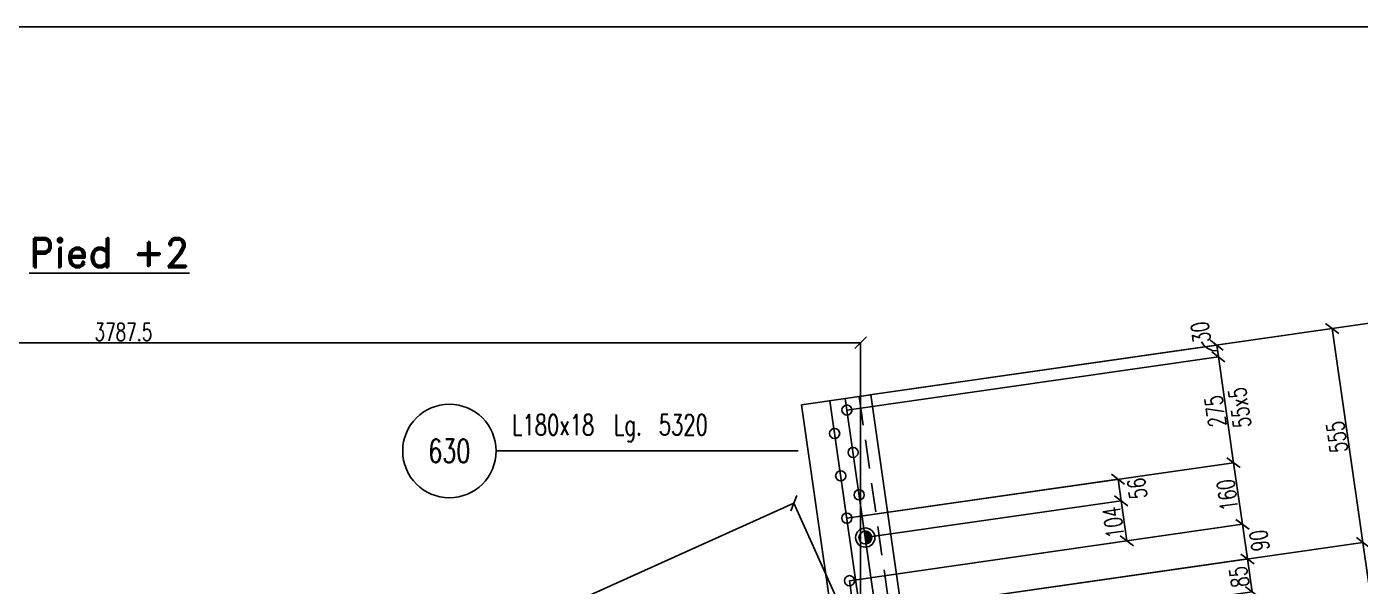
# Model space of a CAD drawing. Extents: x 72871 to 85036, y -56371 to -47761.
# Drawn here: x 77376 to 80802, y -49199 to -47761 of the extents above; entities that cross this region are included whole.
import ezdxf
from ezdxf.enums import TextEntityAlignment as Align

# ---------------------------------------------------------------- set-up
doc = ezdxf.new("R2010")
doc.units = 0
doc.header["$LTSCALE"] = 150
doc.header["$MEASUREMENT"] = 0
doc.linetypes.add('DASHED', pattern=[0.75, 0.5, -0.25])
doc.layers.get('0').update_dxf_attribs({"linetype": 'CONTINUOUS'})
for name, color, linetype in [('ASSI', 3, 'CONTINUOUS'), ('BOLLINI_1', 7, 'CONTINUOUS'), ('FORI', 2, 'CONTINUOUS'), ('LINEA_ANG', 2, 'CONTINUOUS'), ('LS', 7, 'CONTINUOUS'), ('QT_MPR', 7, 'CONTINUOUS'), ('QT_MSP', 7, 'CONTINUOUS'), ('TRAT-Y', 7, 'DASHED')]:
    doc.layers.add(name, color=color, linetype=linetype)
doc.styles.add('QUOTE', font='ROMANS8.SHX', dxfattribs={"width": 0.7})
doc.styles.add('RD', font='ROMAND8.SHX', dxfattribs={"width": 0.7})
doc.styles.add('RQL', font='ROMANS8.SHX', dxfattribs={"width": 0.7})
doc.styles.add('RS', font='ROMANS8.shx', dxfattribs={"width": 0.7})
doc.styles.get("Standard").update_dxf_attribs({"font": 'ROMANS8.SHX', "width": 0.7})
doc.dimstyles.new('TRATTO', dxfattribs={"dimscale": 0, "dimtxt": 45, "dimasz": 30, "dimexe": 0, "dimexo": 0, "dimgap": 5, "dimtad": 1, "dimrnd": 0.5, "dimdsep": 46, "dimtxsty": 'RS', "dimblk1": 'OBLIQUE', "dimblk2": 'OBLIQUE', "dimsah": 1, "dimcen": 0.09, "dimclrd": 2, "dimclre": 2, "dimclrt": 7, "dimadec": 0, "dimazin": 0, "dimtfac": 1, "dimtix": 1, "dimtmove": 2, "dimatfit": 3, "dimfxl": 1, "dimtolj": 1, "dimtzin": 0, "dimarcsym": 0})

# ---------------------------------------------------------------- blocks, each defined once
blk = doc.blocks.new('16')
blk.add_circle((0, 0), 1)
blk = doc.blocks.new('ASSE98')
blk.add_line((0, 0), (1, 0))
at = {"color": 7, "style": 'QUOTE', "width": 0.5, "flags": 1}
for tag, p in [('TI', (1.38308, 6.82731)), ('DI_S', (1.38308, 6.42178)), ('D_S', (1.38308, 6.02092)), ('E_S', (1.38308, 5.68065)), ('NFORI', (1.36454, 5.29792)), ('ALAR', (1.36349, 4.93246)), ('FAM', (1.3775, 4.54645)), ('ALA', (1.38308, 4.19257)), ('DISP2', (1.38308, 3.84971)), ('DISP1', (1.38308, 3.50686)), ('PINZAF', (1.38308, 3.164)), ('PINZAI', (1.38308, 2.82114)), ('TRP', (1.38308, 2.47829)), ('NP', (1.38308, 2.13543)), ('SV', (1.38308, 1.79257)), ('PESO', (1.38308, 1.44971)), ('QUA', (1.38308, 1.10686)), ('LUN', (1.38308, 0.764)), ('PROF', (1.38308, 0.42114)), ('POS', (1.38308, 0.07829))]:
    blk.add_attdef(tag, p, '', height=0.2, dxfattribs=at)
at = {"color": 7, "flags": 1}
for tag, p in [('LAV1', (3.07431, 6.82847)), ('LAV2', (3.07431, 6.49513)), ('LAV3', (3.07431, 6.1618)), ('LAV4', (3.07431, 5.82847)), ('LAV5', (3.07431, 5.49513)), ('LAV6', (3.07431, 5.1618)), ('LAV7', (3.07431, 4.82847)), ('LAV8', (3.07431, 4.49513)), ('LAV9', (3.07431, 4.1618)), ('LAV10', (3.07431, 3.82847))]:
    blk.add_attdef(tag, p, '', height=0.2, dxfattribs=at)
blk = doc.blocks.new('_OBLIQUE')
at = {"color": 0, "linetype": 'ByBlock'}
blk.add_line((-0.5, -0.5), (0.5, 0.5), dxfattribs=at)
blk = doc.blocks.new('*D17')
at = {"layer": 'QT_MPR', "color": 2, "lineweight": -2, "transparency": 16777216}
for p, q in [((79518.2, -49271.5), (80809, -49086.3)), ((80809, -49086.3), (80989.9, -50347.1)), ((79683.3, -50534.6), (80989.9, -50347.1))]:
    blk.add_line(p, q, dxfattribs=at)
at = {"layer": 'QT_MPR', "color": 2, "lineweight": -2, "transparency": 16777216, "xscale": 30, "yscale": 30, "zscale": 30}
for p, rotation in [((80809, -49086.3), 98.16615670567533), ((80989.9, -50347.1), 278.1661567056753)]:
    blk.add_blockref('_OBLIQUE', p, dxfattribs=dict(at, rotation=rotation))
at = {"layer": 'QT_MPR', "color": 7, "transparency": 16777216, "insert": (80872.3, -49720.6), "char_height": 45, "attachment_point": 5, "rotation": 98.1662, "style": 'RS'}
blk.add_mtext('\\A1;1274', dxfattribs=at)
blk = doc.blocks.new('*D21')
at = {"layer": 'QT_MPR', "color": 2, "lineweight": -2, "transparency": 16777216}
for p, q in [((79542.3, -48707.2), (80433.2, -48579.3)), ((80433.2, -48579.3), (80437.5, -48609.3)), ((79483.3, -48746.2), (80437.5, -48609.3))]:
    blk.add_line(p, q, dxfattribs=at)
at = {"layer": 'QT_MPR', "color": 2, "lineweight": -2, "transparency": 16777216, "xscale": 30, "yscale": 30, "zscale": 30}
for p, rotation in [((80433.2, -48579.3), 98.16615670567533), ((80437.5, -48609.3), 278.1661567056753)]:
    blk.add_blockref('_OBLIQUE', p, dxfattribs=dict(at, rotation=rotation))
at = {"layer": 'QT_MPR', "color": 7, "transparency": 16777216, "insert": (80392.2, -48546.5), "char_height": 45, "attachment_point": 5, "rotation": 98.1662, "style": 'RS'}
blk.add_mtext('\\A1;30', dxfattribs=at)
blk = doc.blocks.new('*D22')
at = {"layer": 'QT_MPR', "color": 2, "lineweight": -2, "transparency": 16777216}
for p, q in [((79483.3, -48746.2), (80437.5, -48609.3)), ((80437.5, -48609.3), (80476.5, -48881.5)), ((79482.7, -49024.1), (80476.5, -48881.5))]:
    blk.add_line(p, q, dxfattribs=at)
at = {"layer": 'QT_MPR', "color": 2, "lineweight": -2, "transparency": 16777216, "xscale": 30, "yscale": 30, "zscale": 30}
for p, rotation in [((80437.5, -48609.3), 98.16615670567533), ((80476.5, -48881.5), 278.1661567056753)]:
    blk.add_blockref('_OBLIQUE', p, dxfattribs=dict(at, rotation=rotation))
at = {"layer": 'QT_MPR', "color": 7, "transparency": 16777216, "insert": (80492.4, -48740.1), "char_height": 45, "attachment_point": 5, "rotation": 98.1662, "style": 'RS'}
blk.add_mtext('\\A1;55x5', dxfattribs=at)
blk = doc.blocks.new('*D23')
at = {"layer": 'QT_MPR', "color": 2, "lineweight": -2, "transparency": 16777216}
for p, q in [((79483.3, -48746.2), (80437.5, -48609.3)), ((80437.5, -48609.3), (80476.5, -48881.5)), ((79482.7, -49024.1), (80476.5, -48881.5))]:
    blk.add_line(p, q, dxfattribs=at)
at = {"layer": 'QT_MPR', "color": 2, "lineweight": -2, "transparency": 16777216, "xscale": 30, "yscale": 30, "zscale": 30}
for p, rotation in [((80437.5, -48609.3), 98.16615670567533), ((80476.5, -48881.5), 278.1661567056753)]:
    blk.add_blockref('_OBLIQUE', p, dxfattribs=dict(at, rotation=rotation))
at = {"layer": 'QT_MPR', "color": 7, "transparency": 16777216, "insert": (80429.8, -48749.3), "char_height": 45, "attachment_point": 5, "rotation": 98.1662, "style": 'RS'}
blk.add_mtext('\\A1;275', dxfattribs=at)
blk = doc.blocks.new('*D24')
at = {"layer": 'QT_MPR', "color": 2, "lineweight": -2, "transparency": 16777216}
for p, q in [((79482.7, -49024.1), (80476.5, -48881.5)), ((80476.5, -48881.5), (80499.3, -49039.8)), ((79489.6, -49184.7), (80499.3, -49039.8))]:
    blk.add_line(p, q, dxfattribs=at)
at = {"layer": 'QT_MPR', "color": 2, "lineweight": -2, "transparency": 16777216, "xscale": 30, "yscale": 30, "zscale": 30}
for p, rotation in [((80476.5, -48881.5), 98.16615670567533), ((80499.3, -49039.8), 278.1661567056753)]:
    blk.add_blockref('_OBLIQUE', p, dxfattribs=dict(at, rotation=rotation))
at = {"layer": 'QT_MPR', "color": 7, "transparency": 16777216, "insert": (80460.7, -48964.6), "char_height": 45, "attachment_point": 5, "rotation": 98.1662, "style": 'RS'}
blk.add_mtext('\\A1;160', dxfattribs=at)
blk = doc.blocks.new('*D25')
at = {"layer": 'QT_MPR', "color": 2, "lineweight": -2, "transparency": 16777216}
for p, q in [((79489.6, -49184.7), (80499.3, -49039.8)), ((80499.3, -49039.8), (80512.1, -49128.9)), ((79518.2, -49271.5), (80512.1, -49128.9))]:
    blk.add_line(p, q, dxfattribs=at)
at = {"layer": 'QT_MPR', "color": 2, "lineweight": -2, "transparency": 16777216, "xscale": 30, "yscale": 30, "zscale": 30}
for p, rotation in [((80499.3, -49039.8), 98.16615670567533), ((80512.1, -49128.9), 278.1661567056753)]:
    blk.add_blockref('_OBLIQUE', p, dxfattribs=dict(at, rotation=rotation))
at = {"layer": 'QT_MPR', "color": 7, "transparency": 16777216, "insert": (80543, -49081.3), "char_height": 45, "attachment_point": 5, "rotation": 98.1662, "style": 'RS'}
blk.add_mtext('\\A1;90', dxfattribs=at)
blk = doc.blocks.new('*D26')
at = {"layer": 'QT_MPR', "color": 2, "lineweight": -2, "transparency": 16777216}
for p, q in [((79518.2, -49271.5), (80512.1, -49128.9)), ((80512.1, -49128.9), (80524.1, -49213.1)), ((79514.5, -49358), (80524.1, -49213.1))]:
    blk.add_line(p, q, dxfattribs=at)
at = {"layer": 'QT_MPR', "color": 2, "lineweight": -2, "transparency": 16777216, "xscale": 30, "yscale": 30, "zscale": 30}
for p, rotation in [((80512.1, -49128.9), 98.16615670567533), ((80524.1, -49213.1), 278.1661567056753)]:
    blk.add_blockref('_OBLIQUE', p, dxfattribs=dict(at, rotation=rotation))
at = {"layer": 'QT_MPR', "color": 7, "transparency": 16777216, "insert": (80490.9, -49174.9), "char_height": 45, "attachment_point": 5, "rotation": 98.1662, "style": 'RS'}
blk.add_mtext('\\A1;85', dxfattribs=at)
blk = doc.blocks.new('*D34')
at = {"layer": 'LS', "color": 2, "lineweight": -2, "transparency": 16777216}
for p, q in [((79542.3, -48707.2), (80730.1, -48536.7)), ((80809, -49086.3), (80730.1, -48536.7)), ((79518.2, -49271.5), (80809, -49086.3))]:
    blk.add_line(p, q, dxfattribs=at)
at = {"layer": 'LS', "color": 2, "lineweight": -2, "transparency": 16777216, "xscale": 30, "yscale": 30, "zscale": 30}
for p, rotation in [((80730.1, -48536.7), 98.16615670567533), ((80809, -49086.3), 278.1661567056753)]:
    blk.add_blockref('_OBLIQUE', p, dxfattribs=dict(at, rotation=rotation))
at = {"layer": 'LS', "color": 7, "transparency": 16777216, "insert": (80742.4, -48815.4), "char_height": 45, "attachment_point": 5, "rotation": 98.1662, "style": 'RS'}
blk.add_mtext('\\A1;555', dxfattribs=at)
blk = doc.blocks.new('*D60')
at = {"layer": 'QT_MPR', "color": 2, "lineweight": -2, "transparency": 16777216}
for p, q in [((78041.2, -49573.6), (79346.5, -48985.2)), ((79514.5, -49358), (79346.5, -48985.2)), ((78209.2, -49946.3), (78041.2, -49573.6))]:
    blk.add_line(p, q, dxfattribs=at)
at = {"layer": 'QT_MPR', "color": 2, "lineweight": -2, "transparency": 16777216, "xscale": 30, "yscale": 30, "zscale": 30}
for p, rotation in [((79346.5, -48985.2), 24.26245162411273), ((78041.2, -49573.6), 204.2624516241127)]:
    blk.add_blockref('_OBLIQUE', p, dxfattribs=dict(at, rotation=rotation))
at = {"layer": 'QT_MPR', "color": 7, "transparency": 16777216, "insert": (78442.5, -49362.5), "char_height": 45, "attachment_point": 5, "rotation": 24.2625, "style": 'RS'}
blk.add_mtext('\\A1;1432', dxfattribs=at)
blk = doc.blocks.new('xxx')
blk.add_circle((0, 0), 8)
at = {"color": 3, "style": 'RQL', "width": 0.7}
blk.add_attdef('POS', text='', height=4, dxfattribs=at).set_placement((0, 0), align=Align.MIDDLE)
at = {"color": 3, "style": 'RQL', "width": 0.7, "flags": 1}
blk.add_attdef('POS1', (-0.39, -5.42), '', height=2, dxfattribs=at)
at = {"style": 'RQL', "width": 0.7, "flags": 1}
blk.add_attdef('TIPO', (-0.39, -8.66), '', height=2, dxfattribs=at)
blk = doc.blocks.new('*D61')
at = {"layer": 'QT_MPR', "color": 2, "lineweight": -2, "transparency": 16777216}
for p in [(75730.6, -48573.4), (79518.2, -49271.5)]:
    blk.add_line(p, (79518.2, -48573.4), dxfattribs=at)
at = {"layer": 'QT_MPR', "color": 2, "lineweight": -2, "transparency": 16777216, "xscale": 30, "yscale": 30, "zscale": 30, "rotation": 180}
blk.add_blockref('_OBLIQUE', (75730.6, -48573.4), dxfattribs=at)
at = {"layer": 'QT_MPR', "color": 2, "lineweight": -2, "transparency": 16777216, "xscale": 30, "yscale": 30, "zscale": 30}
blk.add_blockref('_OBLIQUE', (79518.2, -48573.4), dxfattribs=at)
at = {"layer": 'QT_MPR', "color": 7, "transparency": 16777216, "insert": (77624.4, -48545.9), "char_height": 45, "attachment_point": 5, "style": 'RS'}
blk.add_mtext('\\A1;3787.5', dxfattribs=at)
blk = doc.blocks.new('P20')
at = {"color": 0}
for p, q in [((0, 0.98), (0.02, 1)), ((0, 0.94), (0.06, 1)), ((1, -0.01), (0, 0.99)), ((0, 0.89), (0.1, 0.99)), ((0, 0.85), (0.14, 0.99)), ((0, 0.8), (0.18, 0.98)), ((0, 0.76), (0.22, 0.98)), ((0, 0.71), (0.25, 0.97)), ((0, 0.67), (0.29, 0.96)), ((1, -0.05), (0, 0.95)), ((0, 0.62), (0.32, 0.95)), ((0, 0.58), (0.36, 0.93)), ((0, 0.53), (0.39, 0.92)), ((0, 0.49), (0.42, 0.91)), ((1, -0.09), (0, 0.9)), ((0, 0.44), (0.45, 0.89)), ((0, 0.4), (0.48, 0.88)), ((0.99, -0.13), (0, 0.86)), ((0, 0.35), (0.51, 0.86)), ((0, 0.31), (0.54, 0.84)), ((0, 0.26), (0.56, 0.83)), ((0.99, -0.17), (0, 0.81)), ((0, 0.22), (0.59, 0.81)), ((0, 0.17), (0.61, 0.79)), ((0.98, -0.21), (0, 0.77)), ((0, 0.13), (0.64, 0.77)), ((0, 0.08), (0.66, 0.75)), ((0, 0.04), (0.69, 0.73)), ((0.97, -0.25), (0, 0.72)), ((0, -0.01), (0.71, 0.7)), ((0.96, -0.28), (0, 0.68)), ((0, -0.05), (0.73, 0.68)), ((0, -0.1), (0.75, 0.66)), ((0.95, -0.32), (0, 0.63)), ((0, -0.14), (0.77, 0.63)), ((0, -0.19), (0.79, 0.61)), ((0.94, -0.35), (0, 0.59)), ((0, -0.23), (0.81, 0.58)), ((0, -0.28), (0.83, 0.56)), ((0.92, -0.38), (0, 0.54)), ((0, -0.32), (0.85, 0.53)), ((0.91, -0.41), (0, 0.5)), ((0, -0.36), (0.87, 0.5)), ((0, -0.41), (0.88, 0.47)), ((0.9, -0.44), (0, 0.45)), ((0, -0.45), (0.9, 0.44)), ((0.88, -0.47), (0, 0.41)), ((0, -0.5), (0.91, 0.41)), ((0, -0.54), (0.92, 0.38)), ((0.87, -0.5), (0, 0.36)), ((0, -0.59), (0.94, 0.35)), ((0.85, -0.53), (0, 0.32)), ((0, -0.63), (0.95, 0.31)), ((0, -0.68), (0.96, 0.28)), ((0.83, -0.56), (0, 0.27)), ((0, -0.72), (0.97, 0.25)), ((0.81, -0.58), (0, 0.23)), ((0, -0.77), (0.98, 0.21)), ((0.79, -0.61), (0, 0.18)), ((0, -0.81), (0.99, 0.17)), ((0.77, -0.63), (0, 0.14)), ((0, -0.86), (0.99, 0.13)), ((0.75, -0.66), (0, 0.09)), ((0, -0.9), (1, 0.09)), ((0.73, -0.68), (0, 0.05)), ((0, -0.95), (1, 0.05)), ((0.71, -0.7), (0, 0.01)), ((0, -0.99), (1, 0.01)), ((1, 0.04), (0.04, 1)), ((1, 0.09), (0.09, 1)), ((0.99, 0.14), (0.14, 0.99)), ((0.98, 0.19), (0.19, 0.98)), ((0.97, 0.25), (0.25, 0.97)), ((0.95, 0.31), (0.31, 0.95)), ((0.92, 0.38), (0.38, 0.92)), ((0.88, 0.47), (0.47, 0.88)), ((0.81, 0.59), (0.59, 0.81)), ((0.69, -0.73), (0, -0.04)), ((0.66, -0.75), (0, -0.08)), ((0.64, -0.77), (0, -0.13)), ((0.61, -0.79), (0, -0.17)), ((0.59, -0.81), (0, -0.22)), ((0.56, -0.83), (0, -0.26)), ((0.54, -0.84), (0, -0.31)), ((0.51, -0.86), (0, -0.35)), ((0.48, -0.88), (0, -0.4)), ((0.45, -0.89), (0, -0.44)), ((0.42, -0.91), (0, -0.49)), ((0.39, -0.92), (0, -0.53)), ((0.36, -0.93), (0, -0.58)), ((0.32, -0.95), (0, -0.62)), ((0.29, -0.96), (0, -0.67)), ((0.25, -0.97), (0, -0.71)), ((0.22, -0.98), (0, -0.76)), ((0.18, -0.98), (0, -0.8)), ((0.14, -0.99), (0, -0.85)), ((0.1, -0.99), (0, -0.89)), ((0.04, -1), (1, -0.04)), ((0.09, -1), (1, -0.09)), ((0.14, -0.99), (0.99, -0.14)), ((0.19, -0.98), (0.98, -0.19)), ((0.25, -0.97), (0.97, -0.25)), ((0.31, -0.95), (0.95, -0.31)), ((0.38, -0.92), (0.92, -0.38)), ((0.47, -0.88), (0.88, -0.47)), ((0.59, -0.81), (0.81, -0.59))]:
    blk.add_line(p, q, dxfattribs=at)
for radius in [1.5, 1]:
    blk.add_circle((0, 0), radius)
blk = doc.blocks.new('*D108')
at = {"layer": 'QT_MSP', "color": 2, "lineweight": -2, "transparency": 16777216}
for p, q in [((79482.7, -49024.1), (80179.6, -48924.1)), ((80179.6, -48924.1), (80187.5, -48979.5)), ((79530.3, -49073.8), (80187.5, -48979.5))]:
    blk.add_line(p, q, dxfattribs=at)
at = {"layer": 'QT_MSP', "color": 2, "lineweight": -2, "transparency": 16777216, "xscale": 30, "yscale": 30, "zscale": 30}
for p, rotation in [((80179.6, -48924.1), 98.16615670567533), ((80187.5, -48979.5), 278.1661567056753)]:
    blk.add_blockref('_OBLIQUE', p, dxfattribs=dict(at, rotation=rotation))
at = {"layer": 'QT_MSP', "color": 7, "transparency": 16777216, "insert": (80229.1, -48947.8), "char_height": 45, "attachment_point": 5, "rotation": 98.1662, "style": 'RS'}
blk.add_mtext('\\A1;56', dxfattribs=at)
blk = doc.blocks.new('*D109')
at = {"layer": 'QT_MSP', "color": 2, "lineweight": -2, "transparency": 16777216}
for p, q in [((79530.3, -49073.8), (80187.5, -48979.5)), ((80187.5, -48979.5), (80202.3, -49082.5)), ((79489.6, -49184.7), (80202.3, -49082.5))]:
    blk.add_line(p, q, dxfattribs=at)
at = {"layer": 'QT_MSP', "color": 2, "lineweight": -2, "transparency": 16777216, "xscale": 30, "yscale": 30, "zscale": 30}
for p, rotation in [((80187.5, -48979.5), 98.16615670567533), ((80202.3, -49082.5), 278.1661567056753)]:
    blk.add_blockref('_OBLIQUE', p, dxfattribs=dict(at, rotation=rotation))
at = {"layer": 'QT_MSP', "color": 7, "transparency": 16777216, "insert": (80167.7, -49034.9), "char_height": 45, "attachment_point": 5, "rotation": 98.1662, "style": 'RS'}
blk.add_mtext('\\A1;104', dxfattribs=at)

msp = doc.modelspace()

# ---------------------------------------------------------------- linework, layer by layer
at = {"layer": 'LINEA_ANG'}
for p, q in [((79544.292, -48706.895), (79366.117, -48732.463)), ((80299.967, -53972.952), (79544.292, -48706.895)), ((79366.117, -48732.463), (80121.793, -53998.52))]:
    msp.add_line(p, q, dxfattribs=at)
at = {"layer": 'LS', "color": 2}
msp.add_line((80730.145, -48536.726), (81027.103, -48494.112), dxfattribs=at)
at = {"layer": 'LS', "color": 6}
for p, q in [((80239.837, -54300.168), (79439.421, -48722.331)), ((80363.23, -54878.448), (79479.016, -48716.649)), ((78581.702, -48851.399), (79357.764, -48851.399)), ((80045.818, -53060.756), (79489.61, -49184.725))]:
    msp.add_line(p, q, dxfattribs=at)
at = {"layer": 'LS', "color": 8}
msp.add_lwpolyline([(72871.282, -47761.325), (72871.282, -56371.325), (82411.282, -56371.325), (82411.282, -55171.325), (85036.282, -55171.325), (85036.282, -47761.325), (72871.282, -47761.325)], close=True, dxfattribs=at)
at = {"layer": 'LS', "color": 2}
msp.add_arc((80430.524, -48554.133), 39.68, 204.792571, 275.088603, dxfattribs=at)
at = {"layer": 'TRAT-Y'}
msp.add_line((79514.596, -48711.156), (80270.272, -53977.213), dxfattribs=at)

# ---------------------------------------------------------------- block references
at = {"layer": 'ASSI'}
ref = msp.add_blockref('ASSE98', (80299.967, -53972.952), dxfattribs=dict(at, xscale=5320, rotation=98.16615670567538))
ref.add_attrib('PROF', 'L180x18', (78622.951, -48810.432), dxfattribs={"layer": '0', "color": 2, "height": 52.5, "style": 'QUOTE', "width": 0.7})
ref.add_attrib('LUN', '5320', (78999.741, -48810.432), dxfattribs={"layer": '0', "color": 2, "height": 52.5, "style": 'QUOTE', "width": 0.7})
ref.add_attrib('SV', 'Lg.', (78884.337, -48810.432), dxfattribs={"layer": '0', "color": 2, "height": 52.5, "style": 'QUOTE', "width": 0.7})
at = {"layer": 'BOLLINI_1', "xscale": 14.99850000000172, "yscale": 14.99850000000172, "zscale": 14.99850000000172}
msp.add_blockref('xxx', (78461.714, -48851.399), dxfattribs=at).add_auto_attribs({'POS': '630'})
at = {"layer": 'FORI'}
for name, p, xscale, yscale, zscale, rotation in [('16', (79483.253, -48746.181), -13, 13, 13, 16.33231341135099), ('16', (79451.471, -48806.305), -13, 13, 13, 16.33231341135099), ('16', (79498.878, -48855.065), -13, 13, 13, 16.33231341135099), ('16', (79467.096, -48915.19), -13, 13, 13, 16.33231341135099), ('16', (79514.503, -48963.95), -13, 13, 13, 16.33231341135099), ('16', (79482.721, -49024.074), -13, 13, 13, 16.33231341135099), ('P20', (79530.27, -49073.825), 16.5, 16.5, 16.5, 7.543052222774039), ('16', (79489.61, -49184.725), 13, 13, 13, 0.6750560160000235)]:
    msp.add_blockref(name, p, dxfattribs=dict(at, xscale=xscale, yscale=yscale, zscale=zscale, rotation=rotation))

# ---------------------------------------------------------------- texts
at = {"layer": 'LS', "color": 3, "style": 'RD'}
msp.add_text('%%UPied +2', height=75, dxfattribs=at).set_placement((77588.171, -48341.961), align=Align.MIDDLE)

# ---------------------------------------------------------------- dimensions: what is measured, and where the dimension line sits
at = {"layer": 'LS', "color": 6}
dim = msp.add_linear_dim(base=(80730.145, -48536.726), p1=(79518.232, -49271.539), p2=(79542.312, -48707.179), angle=98.166157, dimstyle='TRATTO', override={"dimscale": 1}, dxfattribs=at)
dim.commit()
dim.dimension.update_dxf_attribs({"geometry": '*D34', "text_midpoint": (80742.356, -48815.426)})
at = {"layer": 'QT_MPR'}
dim = msp.add_linear_dim(base=(79518.232, -48573.353), p1=(75730.642, -48573.353), p2=(79518.232, -49271.539), dimstyle='TRATTO', override={"dimscale": 1}, dxfattribs=at)
dim.commit()
dim.dimension.update_dxf_attribs({"geometry": '*D61', "text_midpoint": (77624.437, -48545.853)})
for base, p1, p2, angle, text, picture, middle in [((80437.479, -48609.25), (79542.312, -48707.179), (79483.253, -48746.181), 98.166157, '30', '*D21', (80392.209, -48546.465)), ((80476.541, -48881.462), (79483.253, -48746.181), (79482.721, -49024.074), 98.166157, '55x5', '*D22', (80492.409, -48740.064)), ((80476.541, -48881.462), (79483.253, -48746.181), (79482.721, -49024.074), 98.166157, '275', '*D23', (80429.789, -48749.262)), ((80499.268, -49039.839), (79482.721, -49024.074), (79489.61, -49184.725), 98.166157, '160', '*D24', (80460.683, -48964.557)), ((79346.481, -48985.248), (78209.18, -49946.281), (79514.468, -49357.95), 24.262452, '1432', '*D60', (78442.475, -49362.545)), ((80512.052, -49128.927), (79489.61, -49184.725), (79518.232, -49271.539), 98.166157, '90', '*D25', (80543.014, -49081.303)), ((80989.934, -50347.113), (79518.232, -49271.539), (79683.318, -50534.612), 98.166157, '1274', '*D17', (80872.251, -49720.62)), ((80524.126, -49213.065), (79518.232, -49271.539), (79514.468, -49357.95), 98.166157, '85', '*D26', (80490.868, -49174.902))]:
    dim = msp.add_linear_dim(base=base, p1=p1, p2=p2, angle=angle, text=text, dimstyle='TRATTO', override={"dimscale": 1}, dxfattribs=at)
    dim.commit()
    dim.dimension.update_dxf_attribs({"geometry": picture, "text_midpoint": middle, "dimtype": 160})
at = {"layer": 'QT_MSP'}
for base, p1, p2, text, picture, middle in [((80187.537, -48979.507), (79482.721, -49024.074), (79530.27, -49073.825), '56', '*D108', (80229.132, -48947.762)), ((80202.31, -49082.453), (79530.27, -49073.825), (79489.61, -49184.725), '104', '*D109', (80167.702, -49034.886))]:
    dim = msp.add_linear_dim(base=base, p1=p1, p2=p2, angle=98.166157, text=text, dimstyle='TRATTO', override={"dimscale": 1}, dxfattribs=at)
    dim.commit()
    dim.dimension.update_dxf_attribs({"geometry": picture, "text_midpoint": middle, "dimtype": 160})

doc.saveas('drawing.dxf')
